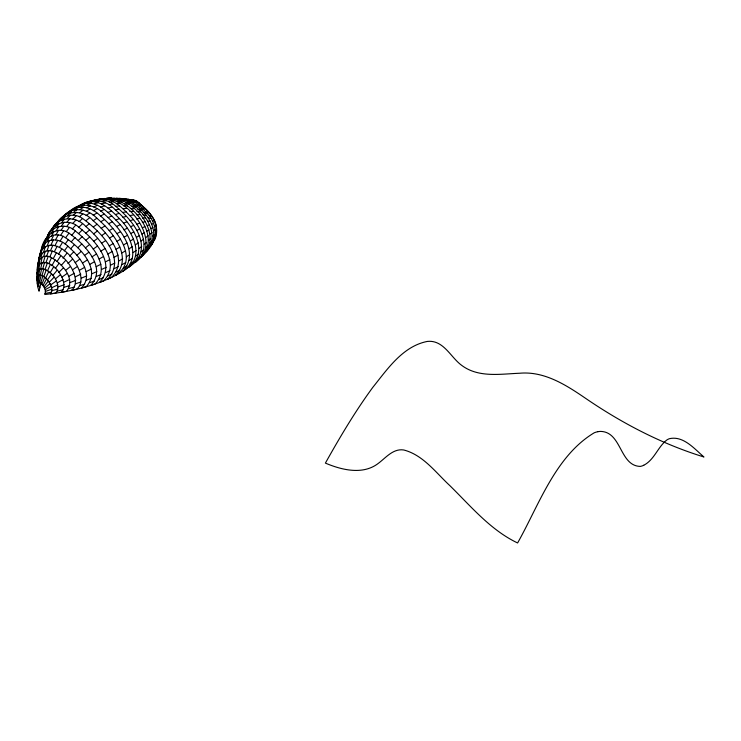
<?xml version="1.0" encoding="UTF-8"?>
<svg xmlns="http://www.w3.org/2000/svg" width="741" height="741" viewBox="0 0 741 741"><rect width="100%" height="100%" fill="white"/><g stroke="black" fill="none" stroke-linecap="round" stroke-linejoin="round"><path stroke-width="1.11" d="M37.069 278.709L37.986 265.778C49.119 253.283 71.488 281.886 61.271 292.269L66.514 291.352C76.518 278.468 61.364 262.62 49.86 256.794C35.92 252.653 36.541 271.512 37.309 280.376L37.069 278.709L37.291 283.646M37.096 273.929L37.17 272.28M40.736 284.164L39.06 291.222C38.337 289.407 35.012 278.329 39.903 282.562A24.268 14.014 60 0 1 40.422 283.053C43.747 285.785 46.785 290.055 44.747 294.51C65.282 292.26 85.799 288.193 104.963 280.302A124.988 72.164 0 0 0 123.339 270.965C138.113 260.471 158.546 246.336 156.203 225.783C154.823 218.215 149.228 212.537 143.884 207.443M37.671 275.615L38.106 269.946C48.619 264.935 62.985 283.59 55.89 293.103L50.388 293.853C56.668 288.221 41.607 268.872 37.078 277.375M37.726 281.311L38.199 275.143M38.124 266.621L38.087 262.657M133.037 200.561C136.853 199.264 139.706 204.127 142.467 206.081C152.396 213.954 160.519 226.931 154.73 239.769M37.911 264.88C39.375 251.949 45.257 228.858 63.115 236.259C78.472 245.475 102.369 268.761 86.178 286.786L81.454 288.054C94.681 274.087 78.944 255.793 67.811 246.188C61.586 239.565 49.814 236.833 43.571 244.928M126.646 199.348C142.744 207.48 161.14 226.978 150.701 245.91C158.528 236.277 155.573 222.041 147.403 213.612C140.697 206.98 133.584 197.995 123.089 198.801L131.972 200.357M104.018 198.94C128.888 191.965 161.427 229.256 146.153 251.708C164.835 232.378 135.612 196.513 113.253 198.458M39.986 253.755L39.718 256.479L42.209 247.059M98.034 199.57C123.238 191.539 159.241 235.638 141.077 257.146C162.103 236.157 132.491 200.931 109.223 198.116M89.374 201.719C101.776 200.45 111.419 210.564 119.412 218.595C131.352 230.655 143.958 252.116 129.342 266.982C150.756 250.569 130.953 222.726 115.374 209.962C105.426 198.597 88.781 197.977 77.231 207.119C88.763 199.922 104.713 195.281 115.689 206.35C131.194 218.873 151.738 242.77 135.473 262.24C151.757 249.791 141.744 227.191 129.768 215.566C121.913 207.517 112.058 197.125 99.683 199.014M40.801 251.431C55.77 228.71 93.774 275.235 76.61 289.24L71.627 290.342C87.077 276.254 51.046 233.971 38.912 258.118M46.729 238.167C49.869 225.838 66.542 222.439 75.369 231.016C90.106 242.603 111.984 265.713 95.209 283.97L90.763 285.424C107.741 267.084 83.853 243.798 68.978 233.146C56.603 224.551 43.061 236.963 41.311 249.587M57.39 222.235C65.625 209.407 83.511 209.694 93.199 220.716C108.251 233.684 129.656 258.433 111.706 277.301L107.778 279.098C127.443 257.822 99.794 230.821 82.538 218.465C71.155 210.212 56.455 218.808 51.963 230.386M66.088 214.066L63.754 216.446C74.6 204.034 89.013 204.553 100.554 215.992C116.059 229.089 140.623 259.48 115.494 275.411C133.537 256.321 112.076 231.34 96.867 218.215C87.966 208.591 71.784 205.831 62.781 216.863M82.575 204.09C95.913 199.764 107.371 211.472 115.874 220.068C129.138 232.442 142.578 258.729 122.682 271.373C140.475 252.199 119.477 227.265 104.24 214.066C95.163 204.284 79.583 201.469 69.598 211.509M42.533 248.744L42.867 245.595M51.907 228.913C58.743 215.724 76.758 216.066 85.891 226.57C100.322 238.982 121.052 262.749 103.721 280.811L99.535 282.432C117.004 263.416 94.209 239.334 78.852 227.274C68.876 217.771 52.565 222.763 47.832 235.147M39.773 287.73L38.625 284.859L39.106 281.108L40.69 284.331L41.246 282.682M37.819 270.604L38.097 268.529M38.828 274.892L39.764 268.733M38.865 269.215L39.745 263.527M38.504 281.487L39.532 274.846M38.754 264.5L39.625 259.276M38.689 260.795L39.625 256.015M40.301 274.976L41.755 268.437M40.736 268.483L42.107 262.388M39.514 282.228L41.098 275.254M40.885 262.833L42.191 257.192M40.82 258.081L42.107 252.876M40.727 254.274L42.033 249.495M42.821 268.585L44.673 262.212M41.941 275.661L43.923 268.909M43.367 262.184L45.127 256.229M37.504 267.381L37.986 265.778M40.662 283.275L42.811 276.18M43.636 256.571L45.34 251.032M43.673 251.801L45.349 246.679M43.589 247.911L45.275 243.187M46.016 262.471L48.23 256.34M45.72 238.917L44.682 241.788L46.22 239.074M54.964 226.727L55.566 225.06M49.026 234.73L50.175 231.581M45.062 269.4L47.415 262.944M46.655 256.154L48.767 250.384M43.71 276.791L46.238 270.048M47.035 250.56L49.091 245.188M41.829 284.414L44.617 277.467M47.202 245.771L49.239 240.779M49.86 256.794L52.407 250.967M48.86 263.629L51.555 257.516M47.211 241.807L49.258 237.203M50.555 250.523L52.991 245.012M47.461 270.845L50.36 264.528M51.018 244.928L53.398 239.769M51.296 240.103L53.648 235.305M45.534 278.236L48.711 271.79M47.174 238.704L49.267 234.462M54.325 251.727L57.177 246.262M55.047 245.456L57.779 240.26M53.315 258.516L56.335 252.82M51.435 236.073L53.806 231.627M154.221 239.278L155.703 236.49M42.941 285.581L46.461 279.098M55.547 239.825L58.224 234.943M51.916 265.639L55.158 259.795M47.294 236.481L49.49 232.581M37.522 270.965L38.106 269.946M55.908 234.916L58.548 230.368M51.481 232.85L53.898 228.765M49.999 272.901L53.537 266.992M153.628 238.194L155.054 235.823M155.36 232.507L156.555 230.562M59.41 247.438L62.54 242.363M60.104 241.103L63.115 236.259M56.159 230.794L58.808 226.579M58.437 254.246L61.753 249.004M60.614 235.379L63.55 230.821M43.849 242.891L45.321 240.593M59.224 221.151L60.466 219.234M52.75 228.219L54.538 225.468M51.564 230.46L54.065 226.7M57.085 261.369L60.651 256.025M47.396 280.061L51.324 274.189M61.003 230.368L63.902 226.107M150.747 244.678L152.563 242.011M56.335 227.468L59.039 223.578M65.106 244.058L68.487 239.408M55.223 268.585L59.113 263.24M65.727 237.602L68.978 233.146M61.327 226.125L64.226 222.18M64.226 250.967L67.811 246.188M66.199 231.738L69.358 227.533M43.932 286.823L48.332 281.117M150.21 242.853L152.007 240.538M56.492 224.931L59.271 221.355M66.579 226.57L69.7 222.643M152.405 236.444L153.98 234.471M62.985 258.155L66.847 253.329M61.614 222.661L64.56 219.021M52.676 275.652L56.983 270.419M146.607 249.847L148.756 247.299M71.905 235.064L75.369 231.016M71.405 241.696L75.017 237.49M66.922 222.161L70.043 218.53M72.285 229.015L75.647 225.181M61.234 265.417L65.449 260.647M56.761 223.18L59.669 219.901M70.682 248.772L74.508 244.474M61.901 219.975L64.93 216.631M72.599 223.643L75.915 220.077M67.264 218.53L70.441 215.196M146.06 247.42L148.228 245.151M69.608 256.117L73.73 251.82M49.23 282.275L54.028 277.273M153.711 230.877L155.193 229.358M148.7 240.427L150.645 238.435M71.766 210.768L73.313 209.194M78.629 233.563L82.26 229.932M78.314 240.445L82.103 236.675M72.924 219.03L76.24 215.742M58.743 272.466L63.383 267.871M141.809 254.784L144.291 252.348M78.852 227.274L82.381 223.828M62.235 218.039L65.384 214.983M77.796 247.763L81.816 243.937M67.663 215.677L70.914 212.63M67.95 263.472L72.423 259.276M79.065 221.67L82.538 218.465M73.294 215.205L76.647 212.195M150.21 234.063L152.053 232.442M76.832 255.284L81.149 251.495M141.17 251.875L143.708 249.661M44.71 288.184L50.055 283.525M85.873 233.165L89.633 229.914M144.245 244.447L146.57 242.427M85.789 240.343L89.717 236.99M79.315 216.817L82.788 213.88M85.891 226.57L89.541 223.504M55.297 279.033L60.419 274.707M68.135 213.575L71.497 210.787M136.344 259.48L139.16 257.155M65.43 270.548L70.33 266.556M85.391 247.902L89.559 244.521M73.739 212.158L77.175 209.425M85.947 220.688L89.541 217.845M75.128 262.731L79.806 259.072M145.996 237.453L148.191 235.731M79.657 212.76L83.168 210.101M93.598 233.869L97.423 230.979M139.03 248.504L141.735 246.466M132.861 200.774L133.667 200.172L136.001 200.7L141.225 204.896M93.644 241.334L97.645 238.361M84.372 255.58L88.837 252.264M135.547 256.229L138.447 254.061M93.366 226.931L97.09 224.208M68.718 212.195L72.238 209.657M86.076 215.566L89.67 212.982M141.049 241.038L143.606 239.223M93.181 249.106L97.414 246.114M50.777 284.85L56.409 280.913M130.212 263.935L133.361 261.73M74.304 209.86L77.851 207.387M61.901 277.097L67.255 273.41M93.199 220.716L96.867 218.215M72.47 269.854L77.536 266.417M101.573 235.582L105.417 233.007M133.065 252.607L136.14 250.551M80.121 209.499L83.705 207.109M101.545 243.289L105.555 240.63M82.473 263.12L87.262 259.952M135.381 244.817L138.308 242.9M86.493 203.164L88.151 202.089M101.211 228.33L104.944 225.912M91.921 256.905L96.432 253.987M129.184 260.471L132.454 258.359M154.591 226.348L156.119 225.375M86.345 211.259L89.976 208.953M100.804 251.199L105.037 248.541M90.995 201.839L95.154 199.866M151.053 228.561L152.905 227.413M109.455 238.139L113.243 235.814M93.171 215.298L96.839 213.056M128.98 248.791L132.269 246.781M109.122 246.012L113.077 243.613M146.857 231.136L149.034 229.803M75.026 208.286L78.722 206.044M126.341 256.757L129.795 254.672M142.003 234.054L144.514 232.554M123.414 268.159L126.896 266.075M100.795 221.744L104.481 219.549M136.492 237.333L139.327 235.657M109.186 230.636L112.864 228.469M130.323 240.973L133.491 239.111M116.883 241.344L120.551 239.195M123.497 244.965L126.998 242.928M116.013 249.309L119.838 247.096M107.871 254.015L112.03 251.616M121.867 252.968L125.516 250.856M80.741 206.998L84.437 204.868M99.072 259.072L103.555 256.497M89.615 264.491L94.431 261.74M79.5 270.261L84.641 267.334M68.728 276.393L74.193 273.281M57.298 282.877L63.096 279.589M45.21 289.712L51.333 286.248M122.08 264.62L125.72 262.555M116.921 233.665L120.496 231.674M124.08 237.185L127.471 235.295M114.012 257.34L118.032 255.126M86.771 207.758L90.476 205.729M118.856 260.943L122.691 258.841M108.64 223.726L112.28 221.781M643.734 465.265C654.331 459.855 657.656 447.203 666.668 440.117A10.772 7.558 -48 0 1 669.373 438.7C683.378 435.449 694.428 448.889 703.95 456.984C661.556 443.933 621.949 423.213 585.427 398.223C565.948 384.922 544.311 371 519.608 373.242C500.194 374.01 478.38 377.938 461.634 365.322C450.537 357.245 443.581 339.656 427.298 341.434C402.733 346.26 387.515 369.046 372.806 387.358C355.171 411.403 339.943 437.107 325.392 463.106C341.842 470.044 363.173 475.324 378.586 463.162C386.061 457.512 393.295 448.333 403.789 449.991C423.167 454.993 435.754 472.582 449.787 485.568C470.85 506.223 490.477 530.056 517.598 542.968C538.8 505.464 555.296 456.15 594.208 432.8A27.815 17.951 -57.4 0 1 597.876 431.679M93.32 210.713L97.025 208.749M105.444 261.906L109.816 259.591M100.554 215.992L104.24 214.066M130.722 233.535L133.825 231.905M75.943 207.369L79.824 205.35M115.948 272.142L119.764 270.178M96.145 266.667L100.887 264.259M110.622 265.176L114.836 263.055M116.476 226.505L119.996 224.736M114.234 268.659L118.254 266.649M123.951 229.849L127.295 228.191M81.547 205.211L85.382 203.312M86.123 271.632L91.226 269.122M136.789 230.405L139.623 229.034M75.369 276.791L80.834 274.189M101.637 269.446L106.222 267.306M87.401 205.035L91.217 203.275M63.902 282.145L69.728 279.44M108.149 217.613L111.798 215.937M51.703 287.693L57.891 284.896M105.657 272.595L110.038 270.641M107.825 275.893L111.965 274.05M93.681 206.961L97.46 205.294M100.535 211.111L104.277 209.471M142.309 227.793L144.856 226.672M83.9 203.59L86.604 202.404M91.884 273.762L96.858 271.604M130.527 226.709L133.649 225.384M115.874 220.068L119.412 218.595M81.39 278.116L86.734 275.939M123.441 223.18L126.813 221.818M96.339 276.43L101.091 274.531M99.025 279.403L103.508 277.68M88.262 203.043L92.217 201.515M70.126 282.516L75.851 280.311M147.264 225.69L149.525 224.829M107.936 212.408L111.65 211.046M58.122 286.962L64.217 284.729M86.28 280.163L91.402 278.31M94.283 204.016L98.173 202.626M100.785 207.1L104.611 205.766M45.358 291.435L51.833 289.194M136.659 224.227L139.558 223.236M89.568 282.682L94.376 281.071M75.489 283.784L80.973 281.988M115.439 214.529L119.06 213.38M151.655 224.097L153.646 223.495M102.804 198.894L104.37 198.431M63.958 287.304L69.811 285.563M130.101 220.67L133.306 219.716M122.913 217.354L126.368 216.344M79.435 285.72L84.585 284.229M95.144 201.821L99.192 200.681M108.047 208.128L111.854 207.091M51.685 290.722L57.909 289.027M101.322 203.932L105.268 202.895M68.644 288.527L74.128 287.156M142.346 222.42L145.023 221.763M90.8 200.996L93.514 200.403M96.311 200.302L100.526 199.385M57.196 291.083L63.004 289.833M92.588 200.839L97.21 199.857M115.374 209.962L119.097 209.166M128.814 199.357L127.526 199.607L133.667 200.172M102.175 201.543L106.259 200.783M45.071 293.417L51.212 292.278M108.492 204.738L112.428 204.025M136.437 218.966L139.484 218.419M122.654 212.491L126.239 211.87M97.803 199.385L102.239 198.653M129.768 215.566L133.13 215.029M147.589 221.272L150.043 220.948M103.342 199.848L107.621 199.338M115.689 206.35L119.57 205.905M109.288 202.173L113.382 201.765M104.879 198.764L109.362 198.458M122.839 208.647L126.591 208.425M142.457 218.067L145.347 217.928M106.824 198.208L111.558 198.06M110.446 200.339L114.735 200.209M129.814 211.5L133.361 211.398M116.42 203.618L120.468 203.525M136.437 214.723L139.697 214.658M152.387 220.79L154.619 220.799M112.002 199.125L116.504 199.236M123.478 205.766L127.424 205.924M117.55 201.682L121.802 201.904M113.984 198.44L118.727 198.736M116.439 198.199L121.468 198.625M130.351 208.471L134.13 208.805M148.154 217.984L150.886 218.243M119.44 198.329L124.794 198.847M119.116 200.403L123.59 200.904M136.9 211.565L140.41 211.982M142.92 214.816L146.088 215.214M124.571 203.738L128.739 204.266M121.116 199.653L125.85 200.376M123.608 199.329L128.619 200.227M130.314 199.635L136.001 200.7M131.407 206.387L135.427 207.147M126.137 202.45L130.536 203.303M137.909 209.425L141.707 210.333M128.165 201.728L132.834 202.858M132.963 205.109L137.242 206.257M143.911 212.667L147.403 213.612M130.694 201.422L135.649 202.765M149.21 215.853L152.285 216.715M133.76 201.422L139.039 202.923M135.029 204.479L139.586 205.97M139.475 208.202L143.569 209.555M137.604 204.312L142.467 206.081M145.514 211.518L149.33 212.991M141.587 207.712L145.986 209.481M141.753 205.396L143.346 206.924M38.625 284.859L37.819 282.423L37.847 286.656M37.374 269.326L37.68 271.641M38.689 260.6L38.921 262.518M37.282 276.356L37.291 281.941M597.867 431.716A26.722 17.173 -57 0 1 600.562 431.41C621.866 431.836 619.485 465.793 640.205 466.404A12.847 8.466 -49.4 0 0 643.734 465.265"/></g></svg>
